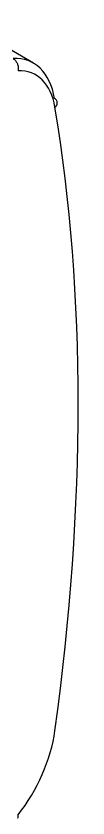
# Model space of a CAD drawing. Extents: x 11 to 120, y 2 to 94.
# Drawn here: x 25.915 to 25.987, y 75.872 to 76.723 of the extents above; entities that cross this region are included whole.
import ezdxf

# ---------------------------------------------------------------- set-up
doc = ezdxf.new("R2010")
doc.units = 0
doc.header["$MEASUREMENT"] = 0
doc.layers.add('OBJECT', color=7, linetype='CONTINUOUS')

msp = doc.modelspace()

# ---------------------------------------------------------------- linework, layer by layer
at = {"layer": 'OBJECT'}
msp.add_line((25.93105, 76.67267), (25.84438, 76.7227), dxfattribs=at)
msp.add_arc((25.95086, 76.63047), 0.00543, 303.42013, 62.44955, dxfattribs=at)
for centre, major_axis, ratio, start_param, end_param in [((25.87396, 76.56707), (0.05582, 0.1063), 0.548821, 5.657508, 6.594129), ((25.88139, 76.56321), (0.05084, 0.09763), 0.546171, 5.655725, 6.577259), ((24.47828, 75.34852), (1.0353, 1.98807), 0.546171, 5.292217, 5.655725), ((25.88139, 75.93446), (0.05084, 0.09763), 0.546171, 4.370683, 5.292217)]:
    msp.add_ellipse(centre, major_axis=major_axis, ratio=ratio, start_param=start_param, end_param=end_param, dxfattribs=at)
for points, knots in [([(25.90953, 76.67749), (25.91032, 76.67691), (25.91189, 76.67573), (25.91366, 76.67292), (25.91474, 76.66969), (25.91492, 76.66692), (25.91472, 76.66529), (25.91461, 76.66476), (25.91459, 76.66469)], [0, 0, 0, 0, 0.2192768, 0.4385033, 0.6592408, 0.8829816, 0.9858182, 1, 1, 1, 1]), ([(25.91399, 75.87227), (25.91422, 75.87242), (25.91484, 75.87285), (25.91491, 75.87409), (25.91472, 75.87514), (25.91461, 75.87553), (25.91459, 75.87558)], [0, 0, 0, 0, 0.270247, 0.749399, 0.969629, 1, 1, 1, 1])]:
    msp.add_open_spline(points, degree=3, knots=knots, dxfattribs=at)

doc.saveas('drawing.dxf')
